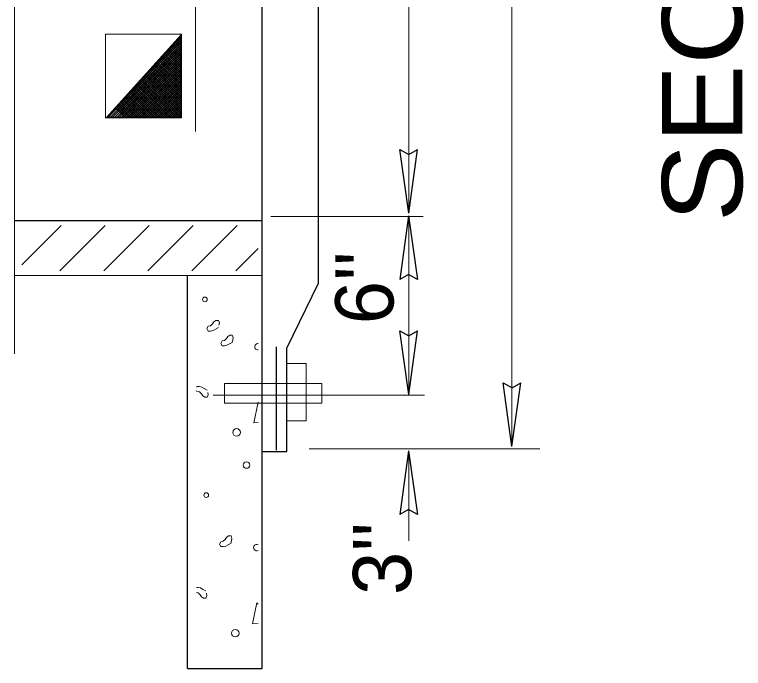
# Model space of a CAD drawing. Extents: x -48 to 552, y -178 to 186.
# Drawn here: x 340.45 to 353.61, y -108.63 to -96.82 of the extents above; entities that cross this region are included whole.
import ezdxf

# ---------------------------------------------------------------- set-up
doc = ezdxf.new("R2010")
doc.units = 0
doc.header["$LTSCALE"] = 0.45
doc.layers.add('1', color=7, linetype='Continuous', lineweight=25)

msp = doc.modelspace()

# ---------------------------------------------------------------- linework, layer by layer
at = {"layer": '1', "lineweight": 13}
for p, q in [((349.4312, -104.6089), (349.4312, -82.8438)), ((347.5673, -100.405), (347.5673, -86.455)), ((340.4522, -102.9458), (340.4522, -93.8277)), ((345.0814, -100.4652), (347.8282, -100.4652)), ((347.5673, -103.6821), (347.5673, -100.4531)), ((340.5802, -101.3397), (341.2918, -100.6281)), ((341.2677, -101.4475), (342.0874, -100.6281)), ((342.0631, -101.4475), (342.8822, -100.6281)), ((342.8587, -101.4475), (343.6781, -100.6281)), ((343.6539, -101.4475), (344.4733, -100.6281)), ((344.4493, -101.4475), (344.8512, -101.0454)), ((340.4522, -101.5331), (344.9245, -101.5331)), ((344.0389, -103.6947), (347.8537, -103.6947)), ((345.7695, -104.6608), (349.9323, -104.6608)), ((347.5673, -106.3208), (347.5673, -104.6958))]:
    msp.add_line(p, q, dxfattribs=at)
at = {"layer": '1'}
for p, q in [((345.937, -101.6664), (345.937, -84.3687)), ((344.9245, -108.6287), (344.9245, -95.7429)), ((343.4603, -97.1839), (342.1077, -98.6812)), ((343.4564, -97.24), (343.1843, -97.5118)), ((343.4564, -97.2627), (343.4324, -97.2383)), ((343.4564, -97.2231), (343.4514, -97.2177)), ((343.4574, -97.3585), (342.1431, -98.6731)), ((343.4564, -97.3187), (342.4035, -98.3731)), ((343.4564, -97.2796), (342.7941, -97.9425)), ((343.4577, -97.5025), (343.3189, -97.3637)), ((343.4577, -97.4625), (343.3374, -97.3431)), ((343.4574, -97.4227), (343.3564, -97.3218)), ((343.4574, -97.3825), (343.3757, -97.3018)), ((343.4564, -97.3425), (343.3945, -97.281)), ((343.4564, -97.3029), (343.4131, -97.26)), ((343.4574, -97.3983), (342.1832, -98.6731)), ((343.4574, -97.4387), (342.2224, -98.6731)), ((343.4577, -97.4775), (342.262, -98.6731)), ((343.4581, -97.7417), (343.2053, -97.4885)), ((343.4581, -97.7018), (343.2245, -97.4683)), ((343.4581, -97.6618), (343.2435, -97.4471)), ((343.4581, -97.6218), (343.2624, -97.4268)), ((343.4581, -97.5821), (343.281, -97.4054)), ((343.4581, -97.5425), (343.2999, -97.3846)), ((343.4577, -97.5175), (342.3024, -98.6731)), ((343.4581, -97.5568), (342.3418, -98.6731)), ((343.4581, -97.5968), (342.3818, -98.6731)), ((343.4581, -97.636), (342.4212, -98.6731)), ((343.4591, -98.0214), (343.0731, -97.635)), ((343.4591, -97.9813), (343.0918, -97.6142)), ((343.4591, -97.9414), (343.1107, -97.5927)), ((343.4591, -97.9018), (343.1295, -97.5721)), ((343.4585, -97.8614), (343.1485, -97.5512)), ((343.4585, -97.8217), (343.1674, -97.5306)), ((343.4581, -97.7818), (343.1868, -97.5097)), ((343.4581, -97.6754), (342.4612, -98.6731)), ((343.4581, -97.7156), (342.5012, -98.6731)), ((343.4581, -97.7552), (342.5406, -98.6731)), ((343.4602, -98.2606), (342.9591, -97.7602)), ((343.4602, -98.2202), (342.9785, -97.7392)), ((343.4602, -98.1808), (342.9974, -97.7181)), ((343.4597, -98.1402), (343.0164, -97.6971)), ((343.4597, -98.1004), (343.0352, -97.6768)), ((343.4591, -98.061), (343.0541, -97.656)), ((343.4581, -97.7952), (342.5806, -98.6731)), ((343.4585, -97.8347), (342.6207, -98.6731)), ((343.4585, -97.8742), (342.6599, -98.6731)), ((343.4603, -98.4997), (342.8462, -97.885)), ((343.4603, -98.4597), (342.8649, -97.8642)), ((343.4603, -98.42), (342.8837, -97.8433)), ((343.4603, -98.38), (342.9022, -97.8222)), ((343.4602, -98.3404), (342.9218, -97.8021)), ((343.4602, -98.3006), (342.941, -97.7808)), ((343.4591, -97.9137), (342.6999, -98.6731)), ((343.3556, -98.6731), (342.7139, -98.031)), ((343.3949, -98.6731), (342.7328, -98.0104)), ((343.4591, -97.9535), (342.7398, -98.6731)), ((343.4345, -98.6731), (342.7514, -97.9889)), ((343.4614, -98.6596), (342.7702, -97.9685)), ((343.4591, -97.9935), (342.7797, -98.6731)), ((343.4603, -98.6192), (342.7895, -97.9479)), ((343.4603, -98.5796), (342.8077, -97.9264)), ((343.4603, -98.5402), (342.827, -97.9062)), ((343.1164, -98.6731), (342.6002, -98.156)), ((343.1564, -98.6731), (342.6187, -98.1358)), ((343.1962, -98.6731), (342.6381, -98.115)), ((343.236, -98.6731), (342.6568, -98.0933)), ((343.2756, -98.6731), (342.6756, -98.0731)), ((343.3156, -98.6731), (342.6943, -98.0521)), ((343.4591, -98.0322), (342.8195, -98.6731)), ((343.4591, -98.0725), (342.8591, -98.6731)), ((343.4597, -98.1118), (342.8991, -98.6731)), ((343.4597, -98.1517), (342.9389, -98.6731)), ((342.8781, -98.6731), (342.4866, -98.2817)), ((342.9174, -98.6731), (342.5049, -98.2606)), ((342.9574, -98.6731), (342.5245, -98.2398)), ((342.997, -98.6731), (342.5435, -98.2188)), ((343.0374, -98.6731), (342.562, -98.1981)), ((343.077, -98.6731), (342.5812, -98.1771)), ((343.4602, -98.1914), (342.9785, -98.6731)), ((343.4602, -98.2314), (343.0182, -98.6731)), ((343.4602, -98.2708), (343.0578, -98.6731)), ((342.6393, -98.6731), (342.3727, -98.4068)), ((342.6789, -98.6731), (342.392, -98.3854)), ((342.7187, -98.6731), (342.4106, -98.3643)), ((342.7587, -98.6731), (342.4291, -98.3442)), ((342.7982, -98.6731), (342.4487, -98.3225)), ((342.8381, -98.6731), (342.4678, -98.3023)), ((343.4602, -98.3106), (343.0974, -98.6731)), ((343.4602, -98.35), (343.1374, -98.6731)), ((343.4603, -98.39), (343.1773, -98.6731)), ((342.4402, -98.6731), (342.2778, -98.5108)), ((342.4803, -98.6731), (342.297, -98.49)), ((342.5202, -98.6731), (342.3162, -98.4689)), ((342.5599, -98.6731), (342.3345, -98.4479)), ((342.5995, -98.6731), (342.3533, -98.4271)), ((343.4603, -98.4293), (343.2172, -98.6731)), ((343.4603, -98.4689), (343.2568, -98.6731)), ((343.4603, -98.5085), (343.2962, -98.6731)), ((343.4603, -98.5479), (343.3362, -98.6731)), ((343.4603, -98.5883), (343.376, -98.6731)), ((343.4614, -98.6279), (343.4156, -98.6731)), ((343.4614, -98.6672), (343.4556, -98.6731)), ((347.5674, -100.405), (347.4095, -99.2556)), ((347.5674, -100.405), (347.7258, -99.2556)), ((347.5668, -100.4531), (347.4081, -101.6031)), ((347.5668, -100.4531), (347.7245, -101.6031)), ((340.4522, -100.5352), (344.9245, -100.5352)), ((343.5741, -108.6287), (343.5741, -101.5331)), ((347.5674, -103.6817), (347.4095, -102.5321)), ((347.5674, -103.6817), (347.7258, -102.5321)), ((345.182, -104.6883), (345.182, -102.8214)), ((349.4314, -104.6208), (349.2737, -103.4714)), ((349.4314, -104.6208), (349.5897, -103.4714)), ((347.5668, -104.6962), (347.4081, -105.8458)), ((347.5668, -104.6962), (347.7245, -105.8458)), ((343.5741, -108.6287), (344.9245, -108.6287))]:
    msp.add_line(p, q, dxfattribs=at)
at = {"layer": '1', "lineweight": 13}
for points in [[(343.7206, -98.9296), (343.7206, -96.6567), (345.3949, -94.8668)], [(344.1314, -102.4731), (344.0791, -102.4996), (344.0349, -102.5254), (343.991, -102.5346), (343.947, -102.5346), (343.921, -102.491), (343.947, -102.4468), (343.991, -102.4383), (344.026, -102.4033), (344.0524, -102.3681), (344.0878, -102.3414), (344.1314, -102.3414), (344.1493, -102.385), (344.1403, -102.4296)], [(344.3835, -102.7392), (344.3312, -102.7656), (344.287, -102.7918), (344.2431, -102.8004), (344.1995, -102.8004), (344.1739, -102.7572), (344.1995, -102.7131), (344.2431, -102.7042), (344.2787, -102.6688), (344.3052, -102.6342), (344.3399, -102.6075), (344.3835, -102.6075), (344.4014, -102.6514), (344.3931, -102.6954)], [(344.3931, -102.6971), (344.3824, -102.7379), (344.3812, -102.7396)], [(343.9306, -103.5993), (343.8778, -103.5733), (343.8332, -103.5463), (343.7897, -103.5379), (343.7456, -103.5379), (343.7395, -103.5487)], [(343.7395, -103.615), (343.7456, -103.6256), (343.7897, -103.6339), (343.8249, -103.6693), (343.8516, -103.705), (343.8864, -103.7306), (343.9306, -103.7306), (343.9478, -103.6867), (343.9391, -103.6431)], [(344.8512, -103.8162), (344.7727, -104.1937), (344.8512, -104.1883)], [(344.3597, -106.3672), (344.3068, -106.3935), (344.2635, -106.4204), (344.2195, -106.4289), (344.1756, -106.4289), (344.1493, -106.3846), (344.1756, -106.3404), (344.2195, -106.3318), (344.2543, -106.2972), (344.2808, -106.2614), (344.3153, -106.2356), (344.3597, -106.2356), (344.3774, -106.2796), (344.3687, -106.3233)], [(344.3693, -106.325), (344.3589, -106.3656), (344.3574, -106.3672)], [(343.9062, -107.2271), (343.8535, -107.201), (343.8098, -107.1748), (343.7656, -107.1656), (343.7395, -107.1656)], [(343.7395, -107.2567), (343.7656, -107.2625), (343.8006, -107.2972), (343.8268, -107.3325), (343.862, -107.3593), (343.9062, -107.3593), (343.9235, -107.3152), (343.9147, -107.2712)], [(344.8512, -107.4693), (344.8277, -107.4447), (344.7478, -107.8218), (344.8512, -107.8135)]]:
    msp.add_lwpolyline(points, dxfattribs=at)
for points in [[(343.4645, -97.1706), (343.4645, -98.685), (342.0933, -98.685), (342.0933, -97.1706)], [(345.3595, -104.1568), (345.3595, -103.121), (345.7183, -103.121), (345.7183, -104.1568)], [(345.997, -103.8381), (345.997, -103.48), (344.2431, -103.48), (344.2431, -103.8381)]]:
    msp.add_lwpolyline(points, close=True, dxfattribs=at)
at = {"layer": '1'}
msp.add_lwpolyline([(343.4564, -97.2125), (342.1314, -98.6731), (343.4614, -98.6731)], close=True, dxfattribs=at)
for points in [[(347.4095, -99.2556), (347.5693, -99.3447), (347.7258, -99.2556)], [(347.7245, -101.6031), (347.5648, -101.5135), (347.4081, -101.6031)], [(344.9245, -104.7118), (345.3703, -104.7118), (345.3703, -102.845), (345.937, -101.6664)], [(347.4095, -102.5321), (347.5693, -102.621), (347.7258, -102.5321)], [(349.2737, -103.4714), (349.4335, -103.5608), (349.5897, -103.4714)], [(347.7245, -105.8458), (347.5648, -105.7564), (347.4081, -105.8458)]]:
    msp.add_lwpolyline(points, dxfattribs=at)
at = {"layer": '1', "lineweight": 13}
for centre, radius in [((343.8876, -101.9618), 0.0422), ((344.4612, -104.3646), 0.0673), ((344.6392, -104.9558), 0.058), ((343.9117, -105.4986), 0.0422), ((344.437, -107.9926), 0.0673)]:
    msp.add_circle(centre, radius, dxfattribs=at)
for centre, start, end in [((344.848, -102.8168), 86.80557, 273.19443), ((344.8238, -106.4448), 61.80912, 298.19088)]:
    msp.add_arc(centre, 0.058, start, end, dxfattribs=at)

# ---------------------------------------------------------------- texts
at = {"layer": '1', "width": 1.1}
msp.add_text('SECTION A - A', height=1.449, rotation=90, dxfattribs=at).set_placement((353.5903, -100.5671))
at = {"layer": '1'}
for s, p in [("6''", (347.2931, -102.4118)), ("3''", (347.6132, -107.3027))]:
    msp.add_text(s, height=1.052, rotation=90, dxfattribs=at).set_placement(p)

doc.saveas('drawing.dxf')
